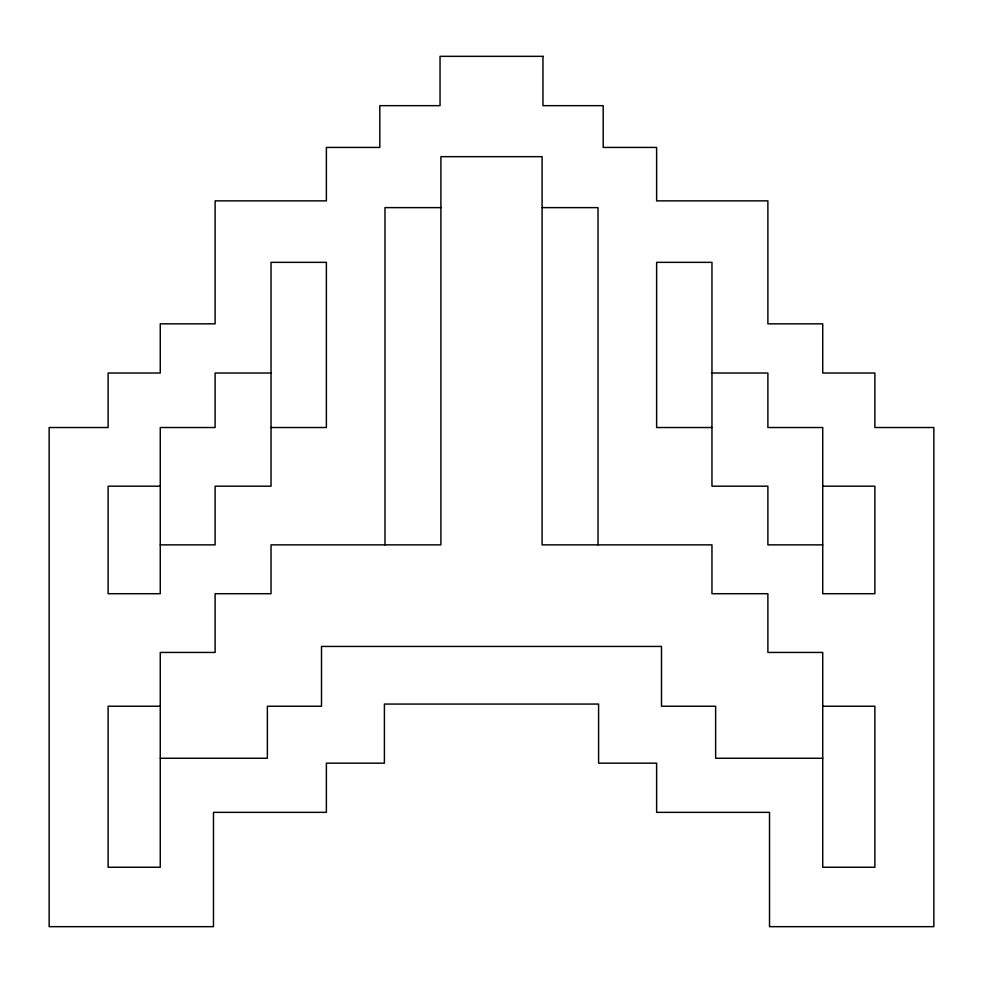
<?xml version="1.0" encoding="UTF-8"?>
<svg xmlns="http://www.w3.org/2000/svg" width="983" height="983" viewBox="0 0 983 983"><rect width="100%" height="100%" fill="white"/><g stroke="black" fill="none" stroke-linecap="round" stroke-linejoin="round"><path stroke-width="1.47" d="M440.9 207.622L384.98 207.622L384.98 544.865M542.1 207.622L598.02 207.622L598.02 544.865M271.038 373.024L215.117 373.024L215.117 427.519L160.266 427.519L160.266 593.707L108.118 593.707L108.118 486.192L160.266 486.192M711.962 373.024L767.883 373.024L767.883 427.519L822.734 427.519L822.734 593.707L874.882 593.707L874.882 486.192L822.734 486.192M271.038 427.519L326.381 427.519L326.381 262.35L271.038 262.35L271.038 486.192L215.117 486.192L215.117 544.865L160.266 544.865M711.962 427.519L656.619 427.519L656.619 262.35L711.962 262.35L711.962 486.192L767.883 486.192L767.883 544.865L822.734 544.865M160.266 706.236L108.118 706.236L108.118 867.252L160.266 867.252L160.266 652.442L215.117 652.442L215.117 593.707L271.038 593.707L271.038 544.865L440.9 544.865L440.9 156.666L542.1 156.666L542.1 544.865L711.962 544.865L711.962 593.707L767.883 593.707L767.883 652.442L822.734 652.442L822.734 867.252L874.882 867.252L874.882 706.236L822.734 706.236M160.266 758.262L267.364 758.262L267.364 706.236L321.502 706.236L321.502 646.433L661.498 646.433L661.498 706.236L715.636 706.236L715.636 758.262L822.734 758.262M542.96 56.338L440.04 56.338L440.04 105.66L379.807 105.66L379.807 147.425L326.381 147.425L326.381 200.864L215.117 200.864L215.117 323.837L160.266 323.837L160.266 373.024L108.118 373.024L108.118 427.519L49.15 427.519L49.15 926.662L213.483 926.662L213.483 812.351L326.381 812.351L326.381 763.164L384.414 763.164L384.414 704.061L598.586 704.061L598.586 763.164L656.619 763.164L656.619 812.351L769.517 812.351L769.517 926.662L933.85 926.662L933.85 427.519L874.882 427.519L874.882 373.024L822.734 373.024L822.734 323.837L767.883 323.837L767.883 200.864L656.619 200.864L656.619 147.425L603.193 147.425L603.193 105.66L542.96 105.66L542.96 56.338"/></g></svg>
